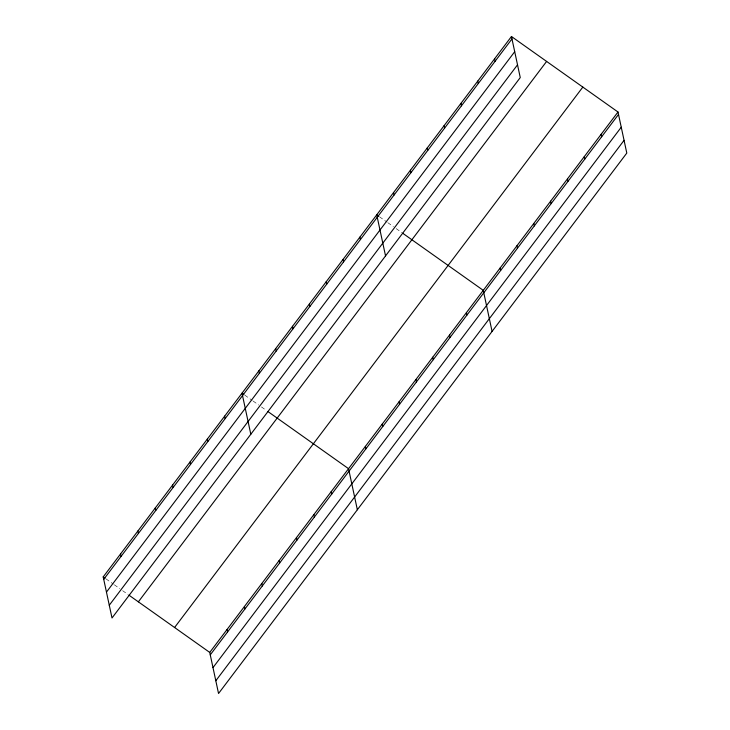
<?xml version="1.0" encoding="UTF-8"?>
<svg xmlns="http://www.w3.org/2000/svg" width="730" height="730" viewBox="0 0 730 730"><rect width="100%" height="100%" fill="white"/><g stroke="black" fill="none" stroke-linecap="round" stroke-linejoin="round"><path stroke-width="0.55" stroke-dasharray="3.65 2.74" d="M379.509 216.801L386.909 222.048M387.831 222.705L393.388 226.638M396.162 228.609L401.71 232.541M244.787 395.14L252.188 400.387M253.109 401.044L258.666 404.977M261.44 406.948L266.067 410.224M105.978 578.881L113.378 584.128M114.309 584.785L119.857 588.718M122.631 590.689L128.179 594.621"/><path stroke-width="1.09" d="M511.456 36.5L520.262 77.572L112.009 617.991L103.204 576.919L511.456 36.5L617.991 112.009L626.796 153.081L218.544 693.5L209.738 652.428L129.11 595.279M103.724 579.355L511.976 38.936M106.461 592.103L514.714 51.684M109.272 605.243L517.524 64.824M138.362 601.839L546.615 61.42M174.579 627.508L582.832 87.089M209.738 652.428L617.991 112.009M210.258 654.865L618.52 114.446M212.996 667.612L621.248 127.203M215.815 680.752L624.068 140.333M378.587 216.153L376.735 214.839L385.54 255.911M402.641 233.198L483.269 290.348L492.075 331.42M243.857 394.483L242.004 393.178L250.81 434.25M267.91 411.537L348.548 468.687L357.353 509.759M103.204 576.919L105.056 578.233M601.155 134.302L601.675 136.738M584.31 156.594L584.83 159.03M567.475 178.886L567.995 181.323M550.63 201.179L551.15 203.615M533.794 223.471L534.314 225.908M494.611 58.792L495.141 61.229M516.949 245.764L517.47 248.2M477.776 81.085L478.296 83.521M500.114 268.056L500.634 270.492M460.931 103.377L461.46 105.813M444.096 125.669L444.616 128.106M466.424 312.641L466.954 315.077M427.251 147.962L427.78 150.398M449.589 334.933L450.109 337.37M410.415 170.254L410.935 172.691M432.744 357.226L433.273 359.662M393.57 192.547L394.1 194.983M415.908 379.518L416.428 381.954M399.064 401.81L399.593 404.247M359.89 237.131L360.419 239.568M382.228 424.103L382.748 426.539M343.054 259.424L343.575 261.86M365.383 446.395L365.912 448.831M326.21 281.716L326.73 284.152M309.374 304.009L309.894 306.445M331.192 491.655L331.721 494.091M292.529 326.301L293.049 328.737M313.845 514.623L314.365 517.059M275.694 348.593L276.214 351.03M296.49 537.59L297.019 540.027M258.849 370.886L259.369 373.322M279.143 560.558L279.663 562.994M261.787 583.525L262.316 585.962M224.657 416.146L225.178 418.582M244.44 606.493L244.961 608.93M207.311 439.113L207.831 441.55M227.094 629.461L227.614 631.897M189.955 462.081L190.475 464.517M172.608 485.048L173.129 487.485M155.253 508.016L155.782 510.452M137.906 530.984L138.426 533.42M120.55 553.951L121.08 556.388"/></g></svg>
